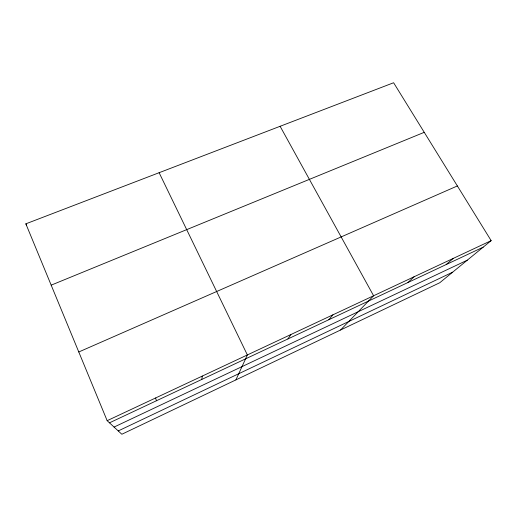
<?xml version="1.0" encoding="UTF-8"?>
<svg xmlns="http://www.w3.org/2000/svg" width="517" height="517" viewBox="0 0 517 517"><rect width="100%" height="100%" fill="white"/><g stroke="black" fill="none" stroke-linecap="round" stroke-linejoin="round"><path stroke-width="0.78" d="M201.772 379.446L202.296 376.079M235.888 379.905L247.365 354.946L159.126 172.697M287.898 338.958L290.89 334.538M328.838 319.713L332.942 314.821M340.561 330.014L373.597 295.756L280.111 126.284M407.958 282.515L414.104 276.763M446.19 264.542L453.26 258.403M491.15 240.638L439.773 282.734L121.838 434.254L107.161 420.683L25.85 223.829L393.618 82.746L491.15 240.638L107.161 420.683M118.238 430.926L452.64 272.194M114.07 427.068L467.329 260.154M109.488 422.828L483.208 247.145M78.784 351.974L457.371 185.952M51.183 285.151L424.244 132.326M25.85 223.829L26.651 225.179M155.591 397.974L156.438 400.759"/></g></svg>
